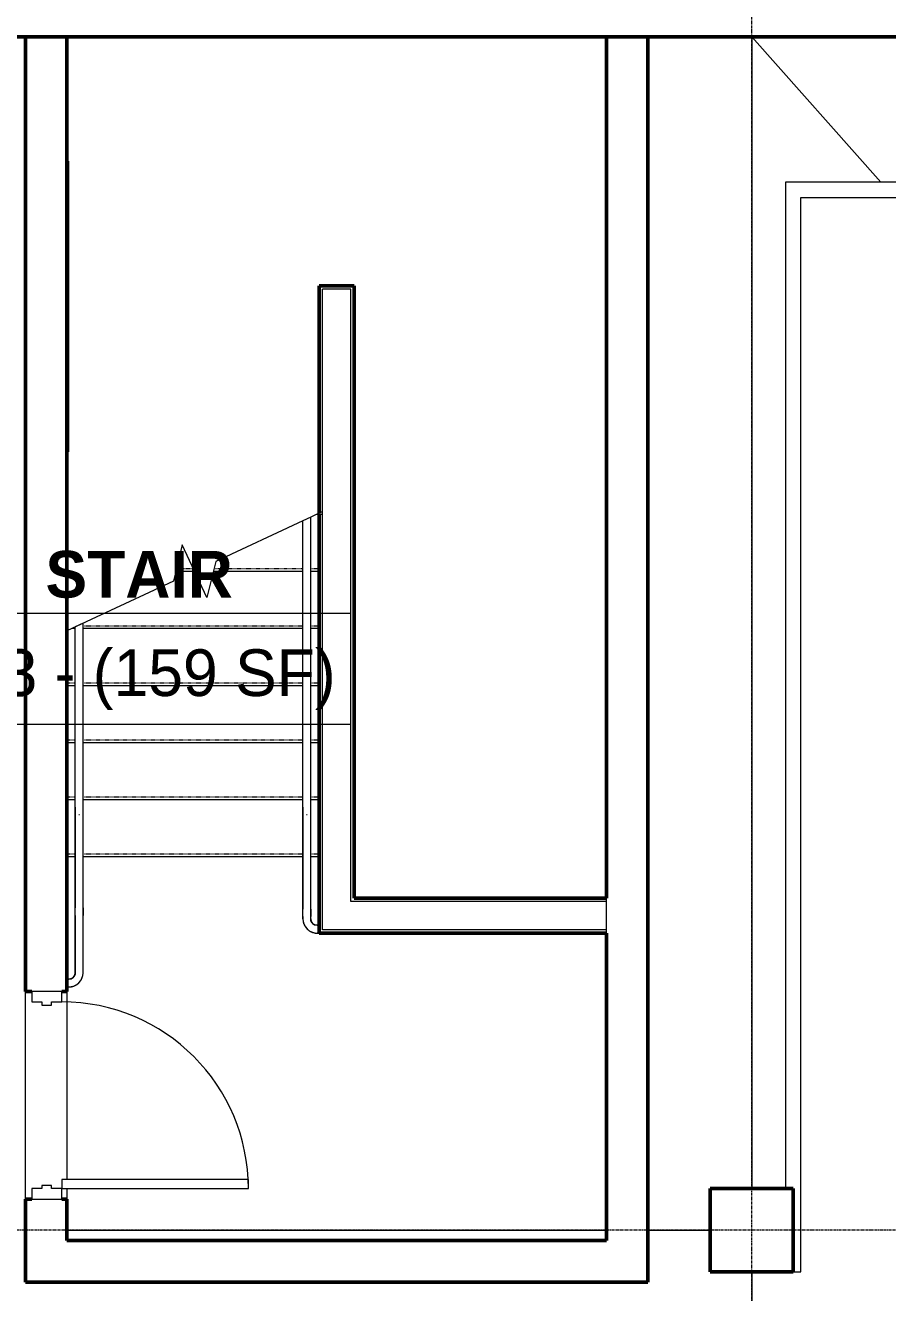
# Model space of a CAD drawing. Header units: inches. Extents: x -4235 to -464, y 9767 to 12463.
# Drawn here: x -2640.3 to -2474.1, y 11835.1 to 12079.4 of the extents above; entities that cross this region are included whole.
import ezdxf

# ---------------------------------------------------------------- set-up
doc = ezdxf.new("R2010")
doc.units = ezdxf.units.IN
doc.header["$MEASUREMENT"] = 0
doc.linetypes.add('Grid Line 1_2_', pattern=[0.875, 0.5, -0.125, 0.125, -0.125])
doc.linetypes.add('Overhead 1_16_', pattern=[0.101562, 0.0625, -0.039062])
for name, color, linetype, lineweight in [('0-1', 7, 'Continuous', 5), ('0-3', 90, 'Continuous', 20), ('0-4', 7, 'Continuous', 9), ('A-AREA-IDEN', 2, 'Continuous', 9), ('A-DOOR-1', 90, 'Continuous', 20), ('A-DOOR-2', 7, 'Continuous', 9), ('A-DOOR-FRAM-1', 90, 'Continuous', 20), ('A-FLOR-4', 192, 'Continuous', 9), ('A-FLOR-5', 254, 'Continuous', 13), ('A-FLOR-HRAL-1', 7, 'Continuous', 9), ('A-GENM-2', 7, 'Continuous', 9), ('A-WALL-3', 50, 'Continuous', 13), ('A-WALL-4', 250, 'Continuous', 50), ('A-WALL-5', 7, 'Continuous', 9), ('I-WALL-1', 250, 'Continuous', 50), ('S-COLS', 52, 'Continuous', 9), ('S-COLS-1', 52, 'Continuous', 50), ('S-FNDN-4', 32, 'Continuous', 50), ('S-GRID-1', 1, 'Grid Line 1_2_', 9), ('S-STRS-3', 7, 'Continuous', 9), ('S-STRS-4', 7, 'Overhead 1_16_', 9), ('S-STRS-MBND-2', 7, 'Continuous', 9)]:
    doc.layers.add(name, color=color, linetype=linetype, lineweight=lineweight)
doc.styles.add('Century Gothic', font='ufonts.com_century-gothic.ttf', dxfattribs={"height": 9})
doc.styles.add('Century Gothic_B', font='GOTHICB.TTF', dxfattribs={"height": 9})

# ---------------------------------------------------------------- blocks, each defined once
blk = doc.blocks.new('Parking_Stall_Multiple - STANDARD-2218185-BACKGROUND - BASEMENT')
at = {"layer": 'A-GENM-2'}
for p, q in [((194, 0), (0, 0)), ((0, 0), (0, -106.67)), ((210, -3), (210, -1.5)), ((3, -103.67), (3, -3)), ((3, -3), (210, -3)), ((210, -103.67), (0, -103.67)), ((0, -103.67), (0, -210.34)), ((210, -103.67), (3, -103.67)), ((210, -106.67), (210, -103.67)), ((210, -106.67), (210, -103.67)), ((0, -106.67), (210, -106.67)), ((3, -207.34), (3, -106.67)), ((3, -106.67), (210, -106.67)), ((210, -207.34), (0, -207.34)), ((0, -207.34), (0, -314)), ((210, -207.34), (3, -207.34)), ((210, -210.34), (210, -207.34)), ((210, -210.34), (210, -207.34)), ((0, -210.34), (210, -210.34)), ((3, -311), (3, -210.34)), ((3, -210.34), (210, -210.34)), ((210, -311), (3, -311)), ((210, -312.5), (210, -311)), ((0, -314), (194, -314))]:
    blk.add_line(p, q, dxfattribs=at)
blk = doc.blocks.new('CTR - 1st Phase - Common Walls_rvt-1-BACKGROUND - BASEMENT')
at = {"layer": '0-3', "rotation": 270.0000000000005}
blk.add_blockref('Parking_Stall_Multiple - STANDARD-2218185-BACKGROUND - BASEMENT', (-2179.82, 12049.19), dxfattribs=at)
blk = doc.blocks.new('HOLLOW METAL - STAIR DOOR 3-0 x 7-0-2453423-BACKGROUND - BASEMENT')
at = {"layer": 'A-DOOR-1'}
for p, q in [((18, 39.25), (16.25, 39.25)), ((16.25, 39.25), (16.25, 3.25)), ((18, 3.25), (18, 39.25)), ((16.25, 3.25), (18, 3.25))]:
    blk.add_line(p, q, dxfattribs=at)
at = {"layer": 'A-DOOR-2'}
blk.add_arc((18, 3.25), 36, 90, 180, dxfattribs=at)
at = {"layer": 'A-DOOR-FRAM-1'}
for p, q in [((-18, 3.25), (-20, 3.25)), ((-20, 3.25), (-20, -2.5)), ((-18, 1.3125), (-18, 3.25)), ((18, 3.25), (18, 1.3125)), ((20, 3.25), (18, 3.25)), ((20, -2.5), (20, 3.25)), ((-17.375, 1.3125), (-18, 1.3125)), ((-17.375, -0.5625), (-17.375, 1.3125)), ((18, 1.3125), (17.375, 1.3125)), ((17.375, 1.3125), (17.375, -0.5625)), ((-18, -2.5), (-18, -0.5625)), ((-18, -0.5625), (-17.375, -0.5625)), ((17.375, -0.5625), (18, -0.5625)), ((18, -0.5625), (18, -2.5)), ((-20, -2.5), (-18, -2.5)), ((18, -2.5), (20, -2.5))]:
    blk.add_line(p, q, dxfattribs=at)
blk = doc.blocks.new('Top Rail Type - Top Rail_Internal_-2365500-BACKGROUND - BASEMENT')
at = {"layer": 'A-FLOR-HRAL-1'}
for p, q in [((-2630.7, 11928.7), (-2630.7, 11909.33)), ((-2630.03, 11927.3), (-2629.87, 11927.3)), ((-2629.2, 11909.33), (-2629.2, 11928.7)), ((-2630.7, 11907.86), (-2630.7, 11896.81)), ((-2629.2, 11896.81), (-2629.2, 11907.86)), ((-2631.95, 11895.56), (-2632.32, 11895.56)), ((-2632.32, 11894.06), (-2631.95, 11894.06))]:
    blk.add_line(p, q, dxfattribs=at)
at = {"layer": 'A-FLOR-HRAL-1', "flags": 128}
for points in [[(-2630.7, 11907.86), (-2630.7, 11907.97), (-2630.7, 11908.08), (-2630.7, 11908.19), (-2630.7, 11908.3), (-2630.7, 11908.41), (-2630.7, 11908.52), (-2630.7, 11908.62), (-2630.7, 11908.73), (-2630.7, 11908.83), (-2630.7, 11908.93), (-2630.7, 11909.03), (-2630.7, 11909.13), (-2630.7, 11909.23), (-2630.7, 11909.32), (-2630.7, 11909.33)], [(-2629.2, 11909.33), (-2629.2, 11909.23), (-2629.2, 11909.14), (-2629.2, 11909.04), (-2629.2, 11908.94), (-2629.2, 11908.83), (-2629.2, 11908.73), (-2629.2, 11908.63), (-2629.2, 11908.52), (-2629.2, 11908.41), (-2629.2, 11908.3), (-2629.2, 11908.19), (-2629.2, 11908.09), (-2629.2, 11907.98), (-2629.2, 11907.87), (-2629.2, 11907.86)], [(-2631.95, 11894.06), (-2631.84, 11894.07), (-2631.73, 11894.07), (-2631.62, 11894.08), (-2631.51, 11894.1), (-2631.4, 11894.12), (-2631.3, 11894.14), (-2631.19, 11894.17), (-2631.08, 11894.2), (-2630.98, 11894.24), (-2630.88, 11894.28), (-2630.78, 11894.33), (-2630.68, 11894.38), (-2630.58, 11894.43), (-2630.49, 11894.48), (-2630.4, 11894.54), (-2630.31, 11894.61), (-2630.22, 11894.68), (-2630.14, 11894.75), (-2630.05, 11894.82), (-2629.98, 11894.9), (-2629.9, 11894.98), (-2629.83, 11895.06), (-2629.76, 11895.15), (-2629.7, 11895.24), (-2629.63, 11895.33), (-2629.58, 11895.42), (-2629.52, 11895.52), (-2629.47, 11895.62), (-2629.43, 11895.72), (-2629.39, 11895.82), (-2629.35, 11895.92), (-2629.31, 11896.03), (-2629.28, 11896.13), (-2629.26, 11896.24), (-2629.24, 11896.35), (-2629.22, 11896.46), (-2629.21, 11896.57), (-2629.2, 11896.67), (-2629.2, 11896.78), (-2629.2, 11896.81)], [(-2630.7, 11896.81), (-2630.7, 11896.76), (-2630.7, 11896.71), (-2630.71, 11896.66), (-2630.71, 11896.62), (-2630.72, 11896.57), (-2630.73, 11896.52), (-2630.75, 11896.47), (-2630.76, 11896.42), (-2630.78, 11896.37), (-2630.8, 11896.33), (-2630.82, 11896.28), (-2630.84, 11896.24), (-2630.86, 11896.19), (-2630.89, 11896.15), (-2630.92, 11896.11), (-2630.95, 11896.07), (-2630.98, 11896.03), (-2631.01, 11895.99), (-2631.04, 11895.95), (-2631.08, 11895.92), (-2631.11, 11895.88), (-2631.15, 11895.85), (-2631.19, 11895.82), (-2631.23, 11895.79), (-2631.27, 11895.76), (-2631.32, 11895.74), (-2631.36, 11895.71), (-2631.4, 11895.69), (-2631.45, 11895.67), (-2631.5, 11895.65), (-2631.54, 11895.63), (-2631.59, 11895.62), (-2631.64, 11895.6), (-2631.69, 11895.59), (-2631.74, 11895.58), (-2631.79, 11895.58), (-2631.84, 11895.57), (-2631.89, 11895.57), (-2631.94, 11895.56), (-2631.95, 11895.56)]]:
    blk.add_lwpolyline(points, dxfattribs=at)
blk = doc.blocks.new('Top Rail Type - Top Rail_Internal_-V8-BACKGROUND - BASEMENT')
at = {"layer": 'A-FLOR-HRAL-1'}
for p, q in [((-2629.2, 11964.16), (-2630.7, 11963.46)), ((-2630.7, 11908.93), (-2630.7, 11963.46)), ((-2629.2, 11908.93), (-2629.2, 11964.16)), ((-2630.7, 11907.86), (-2630.7, 11908.93)), ((-2630.7, 11896.81), (-2630.7, 11907.86)), ((-2629.2, 11907.86), (-2629.2, 11908.93)), ((-2629.2, 11896.81), (-2629.2, 11907.86)), ((-2632.32, 11895.56), (-2631.95, 11895.56)), ((-2632.32, 11894.06), (-2631.95, 11894.06))]:
    blk.add_line(p, q, dxfattribs=at)
for radius in [2.75, 1.25]:
    blk.add_arc((-2631.95, 11896.81), radius, 270, 0, dxfattribs=at)
blk = doc.blocks.new('Top Rail Type - Top Rail_Internal_-2385970-BACKGROUND - BASEMENT')
at = {"layer": 'A-FLOR-HRAL-1'}
for p, q in [((-2586.82, 11928.7), (-2586.82, 11909.08)), ((-2586.15, 11927.3), (-2586, 11927.3)), ((-2585.32, 11909.08), (-2585.32, 11928.7)), ((-2586.82, 11907.61), (-2586.82, 11907.19)), ((-2585.32, 11907.19), (-2585.32, 11907.61)), ((-2583.7, 11905.94), (-2584.07, 11905.94)), ((-2584.07, 11904.44), (-2583.7, 11904.44))]:
    blk.add_line(p, q, dxfattribs=at)
at = {"layer": 'A-FLOR-HRAL-1', "flags": 128}
for points in [[(-2586.82, 11907.61), (-2586.82, 11907.72), (-2586.82, 11907.83), (-2586.82, 11907.94), (-2586.82, 11908.05), (-2586.82, 11908.16), (-2586.82, 11908.27), (-2586.82, 11908.37), (-2586.82, 11908.48), (-2586.82, 11908.58), (-2586.82, 11908.68), (-2586.82, 11908.78), (-2586.82, 11908.88), (-2586.82, 11908.98), (-2586.82, 11909.07), (-2586.82, 11909.08)], [(-2586.82, 11907.19), (-2586.82, 11907.08), (-2586.81, 11906.97), (-2586.8, 11906.86), (-2586.79, 11906.75), (-2586.77, 11906.64), (-2586.74, 11906.54), (-2586.72, 11906.43), (-2586.68, 11906.32), (-2586.65, 11906.22), (-2586.61, 11906.12), (-2586.56, 11906.02), (-2586.51, 11905.92), (-2586.46, 11905.82), (-2586.4, 11905.73), (-2586.34, 11905.64), (-2586.28, 11905.55), (-2586.21, 11905.46), (-2586.14, 11905.38), (-2586.07, 11905.29), (-2585.99, 11905.22), (-2585.91, 11905.14), (-2585.83, 11905.07), (-2585.74, 11905), (-2585.65, 11904.94), (-2585.56, 11904.88), (-2585.47, 11904.82), (-2585.37, 11904.76), (-2585.27, 11904.71), (-2585.17, 11904.67), (-2585.07, 11904.63), (-2584.97, 11904.59), (-2584.86, 11904.55), (-2584.76, 11904.53), (-2584.65, 11904.5), (-2584.54, 11904.48), (-2584.43, 11904.46), (-2584.32, 11904.45), (-2584.21, 11904.44), (-2584.1, 11904.44), (-2584.07, 11904.44)], [(-2585.32, 11909.08), (-2585.32, 11908.98), (-2585.32, 11908.89), (-2585.32, 11908.79), (-2585.32, 11908.69), (-2585.32, 11908.58), (-2585.32, 11908.48), (-2585.32, 11908.38), (-2585.32, 11908.27), (-2585.32, 11908.16), (-2585.32, 11908.05), (-2585.32, 11907.94), (-2585.32, 11907.84), (-2585.32, 11907.73), (-2585.32, 11907.62), (-2585.32, 11907.61)], [(-2584.07, 11905.94), (-2584.12, 11905.94), (-2584.17, 11905.94), (-2584.22, 11905.95), (-2584.27, 11905.96), (-2584.32, 11905.96), (-2584.37, 11905.98), (-2584.42, 11905.99), (-2584.47, 11906), (-2584.51, 11906.02), (-2584.56, 11906.04), (-2584.61, 11906.06), (-2584.65, 11906.08), (-2584.69, 11906.1), (-2584.74, 11906.13), (-2584.78, 11906.16), (-2584.82, 11906.19), (-2584.86, 11906.22), (-2584.9, 11906.25), (-2584.93, 11906.28), (-2584.97, 11906.32), (-2585, 11906.36), (-2585.04, 11906.39), (-2585.07, 11906.43), (-2585.1, 11906.47), (-2585.13, 11906.51), (-2585.15, 11906.56), (-2585.18, 11906.6), (-2585.2, 11906.64), (-2585.22, 11906.69), (-2585.24, 11906.74), (-2585.26, 11906.78), (-2585.27, 11906.83), (-2585.28, 11906.88), (-2585.3, 11906.93), (-2585.31, 11906.98), (-2585.31, 11907.03), (-2585.32, 11907.08), (-2585.32, 11907.13), (-2585.32, 11907.18), (-2585.32, 11907.19)]]:
    blk.add_lwpolyline(points, dxfattribs=at)
blk = doc.blocks.new('Top Rail Type - Top Rail_Internal_-V10-BACKGROUND - BASEMENT')
at = {"layer": 'A-FLOR-HRAL-1'}
for p, q in [((-2585.32, 11984.62), (-2586.82, 11983.92)), ((-2586.82, 11908.68), (-2586.82, 11983.92)), ((-2585.32, 11908.68), (-2585.32, 11984.62)), ((-2586.82, 11907.61), (-2586.82, 11908.68)), ((-2586.82, 11907.19), (-2586.82, 11907.61)), ((-2585.32, 11907.61), (-2585.32, 11908.68)), ((-2585.32, 11907.19), (-2585.32, 11907.61)), ((-2583.7, 11905.94), (-2584.07, 11905.94)), ((-2583.7, 11904.44), (-2584.07, 11904.44))]:
    blk.add_line(p, q, dxfattribs=at)
for radius in [2.75, 1.25]:
    blk.add_arc((-2584.07, 11907.19), radius, 180, 270, dxfattribs=at)
blk = doc.blocks.new('Walls 4 - Walls 1-2363743-BACKGROUND - BASEMENT')
at = {"layer": 'A-WALL-4'}
for p, q in [((-2632.2, 12053.19), (-2632.32, 12053.19)), ((-2632.32, 12053.19), (-2632.32, 11997.19)), ((-2632.2, 11997.19), (-2632.2, 12053.19)), ((-2632.32, 11997.19), (-2632.2, 11997.19))]:
    blk.add_line(p, q, dxfattribs=at)
blk = doc.blocks.new('CTR - 1st Phase -Stairs _ Elevators_rvt-1-BACKGROUND - BASEMENT')
at = {"layer": 'A-WALL-3'}
for p, q in [((-2583.07, 11985.67), (-2583.07, 12028.56)), ((-2577.57, 12028.56), (-2583.07, 12028.56)), ((-2577.57, 11911.19), (-2577.57, 12028.56)), ((-2583.07, 11911.19), (-2583.07, 11985.19)), ((-2583.07, 11910.56), (-2583.07, 11911.19)), ((-2583.07, 11905.06), (-2583.07, 11910.56)), ((-2577.57, 11910.56), (-2577.57, 11911.19)), ((-2528.32, 11910.56), (-2577.57, 11910.56)), ((-2528.32, 11910.56), (-2528.32, 11911.19)), ((-2528.32, 11905.06), (-2528.32, 11910.56)), ((-2528.32, 11905.06), (-2583.07, 11905.06)), ((-2528.32, 11904.44), (-2528.32, 11905.06))]:
    blk.add_line(p, q, dxfattribs=at)
at = {"layer": 'A-WALL-4'}
for p, q in [((-2640.32, 12077.19), (-2640.32, 11893.19)), ((-2632.32, 12077.19), (-2640.32, 12077.19)), ((-2632.32, 11893.19), (-2632.32, 12077.19)), ((-2528.32, 12077.19), (-2528.32, 11911.19)), ((-2520.32, 12077.19), (-2528.32, 12077.19)), ((-2520.32, 11845.19), (-2520.32, 12077.19)), ((-2528.32, 11904.44), (-2528.32, 11845.19)), ((-2640.32, 11893.19), (-2639.07, 11893.19)), ((-2633.32, 11893.19), (-2632.32, 11893.19)), ((-2640.32, 11853.19), (-2640.32, 11837.19)), ((-2639.07, 11853.19), (-2640.32, 11853.19)), ((-2632.32, 11853.19), (-2633.32, 11853.19)), ((-2632.32, 11845.19), (-2632.32, 11853.19)), ((-2528.32, 11845.19), (-2632.32, 11845.19)), ((-2520.32, 11837.19), (-2520.32, 11845.19)), ((-2640.32, 11837.19), (-2632.32, 11837.19)), ((-2632.32, 11837.19), (-2520.32, 11837.19))]:
    blk.add_line(p, q, dxfattribs=at)
at = {"layer": 'A-WALL-5'}
for p, q in [((-2640.32, 11853.19), (-2640.32, 11893.19)), ((-2632.32, 11893.19), (-2632.32, 11856.94)), ((-2632.32, 11855.19), (-2632.32, 11853.19))]:
    blk.add_line(p, q, dxfattribs=at)
at = {"layer": 'I-WALL-1'}
for p, q in [((-2583.7, 12029.19), (-2583.7, 11985.38)), ((-2583.07, 12029.19), (-2583.7, 12029.19)), ((-2577.57, 12029.19), (-2583.07, 12029.19)), ((-2576.95, 12029.19), (-2577.57, 12029.19)), ((-2576.95, 11911.19), (-2576.95, 12029.19)), ((-2583.7, 11985.19), (-2583.7, 11911.19)), ((-2583.7, 11911.19), (-2583.7, 11905.06)), ((-2528.32, 11911.19), (-2576.95, 11911.19)), ((-2583.7, 11905.06), (-2583.7, 11904.44)), ((-2583.7, 11904.44), (-2528.32, 11904.44))]:
    blk.add_line(p, q, dxfattribs=at)
at = {"layer": 'S-STRS-3'}
for p, q in [((-2584.11, 11985.19), (-2583.07, 11985.19)), ((-2583.07, 11985.19), (-2583.07, 11985.67)), ((-2611.31, 11974.19), (-2607.7, 11974.19)), ((-2604.08, 11974.19), (-2586.82, 11974.19)), ((-2585.32, 11974.19), (-2583.7, 11974.19)), ((-2631.29, 11963.19), (-2630.7, 11963.19)), ((-2629.2, 11963.19), (-2586.82, 11963.19)), ((-2585.32, 11963.19), (-2583.7, 11963.19)), ((-2632.32, 11952.19), (-2630.7, 11952.19)), ((-2629.2, 11952.19), (-2586.82, 11952.19)), ((-2585.32, 11952.19), (-2583.7, 11952.19)), ((-2632.32, 11941.19), (-2630.7, 11941.19)), ((-2629.2, 11941.19), (-2586.82, 11941.19)), ((-2585.32, 11941.19), (-2583.7, 11941.19)), ((-2632.32, 11930.19), (-2630.7, 11930.19)), ((-2629.2, 11930.19), (-2586.82, 11930.19)), ((-2585.32, 11930.19), (-2583.7, 11930.19)), ((-2632.32, 11919.19), (-2630.7, 11919.19)), ((-2629.2, 11919.19), (-2586.82, 11919.19)), ((-2585.32, 11919.19), (-2583.7, 11919.19))]:
    blk.add_line(p, q, dxfattribs=at)
at = {"layer": 'S-STRS-4'}
for p, q in [((-2611.19, 11974.69), (-2607.93, 11974.69)), ((-2603.96, 11974.69), (-2586.82, 11974.69)), ((-2585.32, 11974.69), (-2583.7, 11974.69)), ((-2629.2, 11963.69), (-2586.82, 11963.69)), ((-2585.32, 11963.69), (-2583.7, 11963.69)), ((-2632.32, 11952.69), (-2630.7, 11952.69)), ((-2629.2, 11952.69), (-2586.82, 11952.69)), ((-2585.32, 11952.69), (-2583.7, 11952.69)), ((-2632.32, 11941.69), (-2630.7, 11941.69)), ((-2629.2, 11941.69), (-2586.82, 11941.69)), ((-2585.32, 11941.69), (-2583.7, 11941.69)), ((-2632.32, 11930.69), (-2630.7, 11930.69)), ((-2629.2, 11930.69), (-2586.82, 11930.69)), ((-2585.32, 11930.69), (-2583.7, 11930.69)), ((-2632.32, 11919.69), (-2630.7, 11919.69)), ((-2629.2, 11919.69), (-2586.82, 11919.69)), ((-2585.32, 11919.69), (-2583.7, 11919.69))]:
    blk.add_line(p, q, dxfattribs=at)
at = {"layer": 'S-STRS-MBND-2'}
for p, q in [((-2583.07, 11985.67), (-2585.32, 11984.62)), ((-2586.82, 11983.92), (-2603.62, 11976.09)), ((-2610.08, 11979.29), (-2611.78, 11972.29)), ((-2605.32, 11969.09), (-2610.08, 11979.29)), ((-2603.62, 11976.09), (-2605.32, 11969.09)), ((-2611.78, 11972.29), (-2632.32, 11962.71))]:
    blk.add_line(p, q, dxfattribs=at)
at = {"layer": '0-4'}
for name in ['Walls 4 - Walls 1-2363743-BACKGROUND - BASEMENT', 'Top Rail Type - Top Rail_Internal_-V10-BACKGROUND - BASEMENT', 'Top Rail Type - Top Rail_Internal_-V8-BACKGROUND - BASEMENT', 'Top Rail Type - Top Rail_Internal_-2365500-BACKGROUND - BASEMENT', 'Top Rail Type - Top Rail_Internal_-2385970-BACKGROUND - BASEMENT']:
    blk.add_blockref(name, (0, 0), dxfattribs=at)
at = {"layer": '0-4', "rotation": 269.9999999999901}
blk.add_blockref('HOLLOW METAL - STAIR DOOR 3-0 x 7-0-2453423-BACKGROUND - BASEMENT', (-2636.57, 11873.19), dxfattribs=at)
blk = doc.blocks.new('Concrete-Rectangular-Column - ONE-1856735-BACKGROUND - BASEMENT')
at = {"layer": 'S-COLS-1'}
for p, q in [((8, 8), (-8, 8)), ((-8, 8), (-8, -8)), ((8, -8), (8, 8)), ((-8, -8), (8, -8))]:
    blk.add_line(p, q, dxfattribs=at)

msp = doc.modelspace()

# ---------------------------------------------------------------- linework, layer by layer
at = {"layer": 'A-AREA-IDEN', "flags": 128}
msp.add_lwpolyline([(-2662.44, 11966.13), (-2577.67, 11966.13), (-2577.67, 11944.63), (-2662.44, 11944.63)], close=True, dxfattribs=at)
at = {"layer": 'A-FLOR-4'}
for p, q in [((-2632.32, 11893.19), (-2632.32, 11856.94)), ((-2632.32, 11855.19), (-2632.32, 11853.19))]:
    msp.add_line(p, q, dxfattribs=at)
at = {"layer": 'A-FLOR-5'}
for p, q in [((-2500.32, 12077.19), (-2475.44, 12049.19)), ((-2500.32, 12077.19), (-2500.32, 11855.19)), ((-2632.32, 11847.19), (-2528.32, 11847.19)), ((-2520.32, 11847.19), (-2508.32, 11847.19)), ((-2500.32, 11839.19), (-2500.32, 11543.19))]:
    msp.add_line(p, q, dxfattribs=at)
at = {"layer": 'S-FNDN-4'}
msp.add_line((-2826.12, 12077.19), (-1953.32, 12077.19), dxfattribs=at)
at = {"layer": 'S-GRID-1'}
for p, q in [((-2500.32, 9836.18), (-2500.32, 12413.74)), ((-464.45, 11847.19), (-4185.7, 11847.19))]:
    msp.add_line(p, q, dxfattribs=at)

# ---------------------------------------------------------------- block references
at = {"layer": '0-1'}
for name in ['CTR - 1st Phase - Common Walls_rvt-1-BACKGROUND - BASEMENT', 'CTR - 1st Phase -Stairs _ Elevators_rvt-1-BACKGROUND - BASEMENT']:
    msp.add_blockref(name, (0, 0), dxfattribs=at)
at = {"layer": 'S-COLS'}
msp.add_blockref('Concrete-Rectangular-Column - ONE-1856735-BACKGROUND - BASEMENT', (-2500.32, 11847.19), dxfattribs=at)

# ---------------------------------------------------------------- texts
at = {"layer": 'A-AREA-IDEN', "char_height": 9, "attachment_point": 1}
for s, insert, width, style in [('STAIR', (-2636.44, 11978.1), 39.39, 'Century Gothic_B'), ('B13 - (159 SF)', (-2659.44, 11959.13), 95.142, 'Century Gothic')]:
    msp.add_mtext(s, dxfattribs=dict(at, insert=insert, width=width, style=style))

doc.saveas('drawing.dxf')
